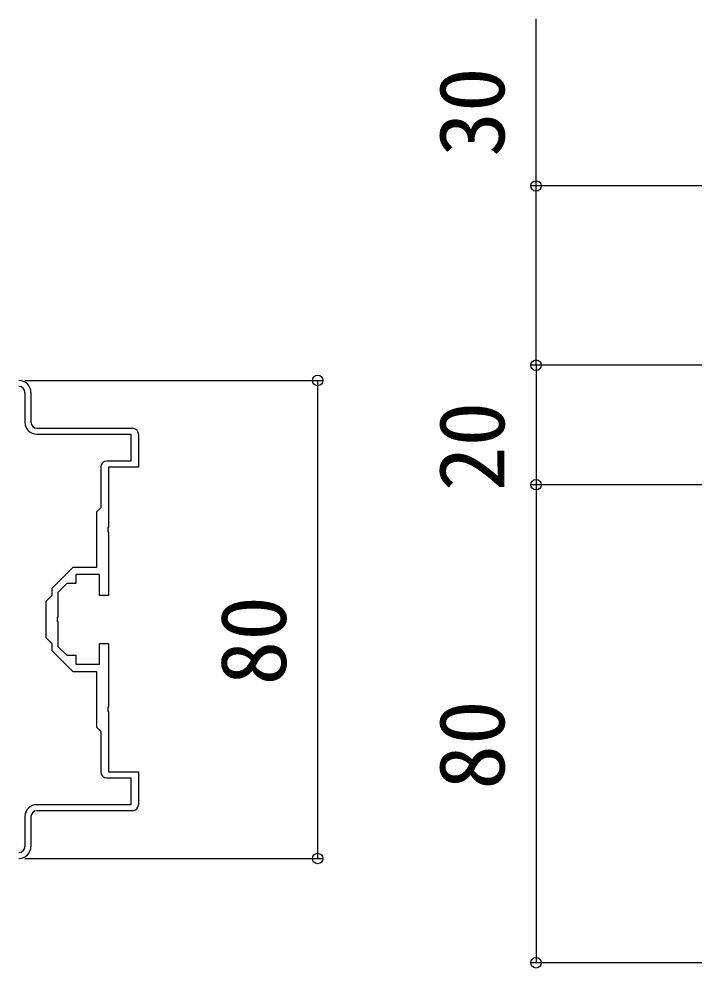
# Model space of a CAD drawing. Units: millimetres, scale not verified. Extents: x -875 to 875, y -1300 to 1292.
# Drawn here: x 570 to 683, y 524.9 to 683.7 of the extents above; entities that cross this region are included whole.
import ezdxf
from ezdxf.enums import TextEntityAlignment as Align

# ---------------------------------------------------------------- set-up
doc = ezdxf.new("R2010")
doc.units = ezdxf.units.MM
doc.header["$LTSCALE"] = 8
doc.layers.add('0-2_YKK_11', color=7, linetype='Continuous')
doc.layers.add('0-7_YKK_D', color=6, linetype='Continuous')
doc.styles.add('ＭＳ ゴシック', font='')
doc.styles.get('ＭＳ ゴシック').set_extended_font_data('MS Gothic')

msp = doc.modelspace()

# ---------------------------------------------------------------- linework, layer by layer
at = {"layer": '0-2_YKK_11'}
for p, q in [((571, 621.253), (571, 616.253)), ((572, 621.253), (572, 616.253)), ((573, 615.253), (589, 615.253)), ((589, 551.253), (573, 551.253)), ((571, 550.253), (571, 545.253)), ((572, 550.253), (572, 545.253))]:
    msp.add_line(p, q, dxfattribs=at)
for points in [[(573, 614.253), (588.7, 614.253), (588.7, 609.753), (584.7, 609.753)], [(590, 614.253), (590, 608.753), (585, 608.753), (585, 598.711), (584.88, 598.528), (584.88, 597.978), (585, 597.795), (585, 587.253), (583.5, 587.253), (583.5, 590.753), (579.5, 590.753), (579.5, 589.253), (578, 589.253), (576.5, 587.753), (576.5, 583.711), (576.38, 583.528), (576.38, 582.978), (576.5, 582.795), (576.5, 578.753), (578, 577.253), (579.5, 577.253), (579.5, 575.753), (583.5, 575.753), (583.5, 579.253), (585, 579.253), (585, 568.711), (584.88, 568.528), (584.88, 567.978), (585, 567.795), (585, 557.753), (590, 557.753), (590, 552.253)], [(583.7, 608.753), (583.7, 601.953), (583, 601.253), (583, 591.953), (579.003, 591.953), (575.5, 588.45), (575.5, 587.253), (574.5, 586.253), (574.5, 580.253), (575.5, 579.253), (575.5, 578.056), (579.003, 574.553), (583, 574.553), (583, 565.253), (583.7, 564.553), (583.7, 557.753)], [(584.7, 556.753), (588.7, 556.753), (588.7, 552.253), (573, 552.253)]]:
    msp.add_lwpolyline(points, dxfattribs=at)
for centre, radius, start, end in [((570, 621.253), 2, 0.00001, 89.99999), ((570, 621.253), 1, 0.00001, 89.99999), ((573, 616.253), 2, 180.00001, 269.99999), ((573, 616.253), 1, 180.00001, 269.99999), ((589, 614.253), 1, 0.00001, 89.99999), ((584.7, 608.753), 1, 90.00001, 179.99999), ((584.7, 557.753), 1, 180.00001, 269.99999), ((573, 550.253), 2, 90.00001, 179.99999), ((573, 550.253), 1, 90.00001, 179.99999), ((589, 552.253), 1, 270.00001, 359.99999), ((570, 545.253), 2, 270.00001, 359.99999), ((570, 545.253), 1, 270.00001, 359.99999)]:
    msp.add_arc(centre, radius, start, end, dxfattribs=at)
at = {"layer": '0-7_YKK_D'}
for p, q in [((763.558, 655.799), (655.558, 655.799)), ((694.558, 625.799), (655.558, 625.799)), ((694.558, 625.799), (655.558, 625.799)), ((656.558, 625.799), (656.558, 605.799)), ((571, 623.253), (621, 623.253)), ((620, 623.253), (620, 543.253)), ((716.558, 605.799), (655.558, 605.799)), ((716.558, 605.799), (655.558, 605.799)), ((656.558, 605.799), (656.558, 525.799)), ((571, 543.253), (621, 543.253)), ((755.858, 525.799), (655.558, 525.799))]:
    msp.add_line(p, q, dxfattribs=at)
msp.add_lwpolyline([(656.558, 625.799), (656.558, 655.799), (656.558, 683.742)], dxfattribs=at)
for centre in [(656.558, 655.799), (656.558, 625.799), (656.558, 625.799), (620, 623.253), (656.558, 605.799), (656.558, 605.799), (620, 543.253), (656.558, 525.799)]:
    msp.add_circle(centre, 0.875, dxfattribs=at)

# ---------------------------------------------------------------- texts
at = {"layer": '0-7_YKK_D', "style": 'ＭＳ ゴシック'}
for s, p in [('30', (654.558, 660.691)), ('20', (654.558, 604.719)), ('80', (618, 572.216)), ('80', (654.558, 554.762))]:
    msp.add_text(s, height=11, rotation=90, dxfattribs=at).set_placement(p, align=Align.BOTTOM_LEFT)

doc.saveas('drawing.dxf')
